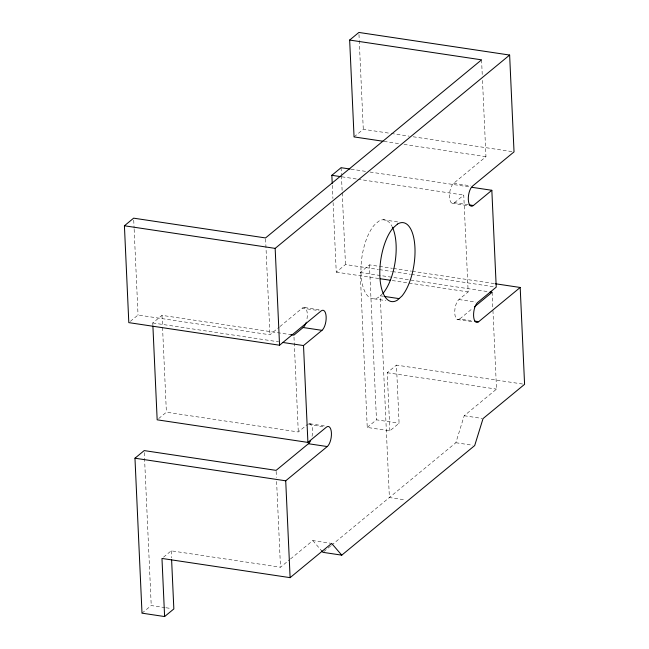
<?xml version="1.0" encoding="UTF-8"?>
<svg xmlns="http://www.w3.org/2000/svg" width="649" height="649" viewBox="0 0 649 649"><rect width="100%" height="100%" fill="white"/><g stroke="black" fill="none" stroke-linecap="round" stroke-linejoin="round"><path stroke-width="0.49" stroke-dasharray="3.25 2.43" d="M331.517 545.241L455.849 442.732L464.205 415.749L496.517 389.108L492.899 309.411M383.097 293.218L378.537 297.315A39.905 16.785 -81.5 0 1 361.095 274.998A39.905 16.785 -81.5 0 1 374.043 225.365L378.602 221.26A39.905 16.785 -81.5 0 1 391.939 226.266M130.344 321.352L138.042 315.016L269.943 334.787L279.175 327.177M354.054 136.907L363.286 129.297L390.244 133.337M152.856 324.987L152.766 322.967L161.999 315.357L290.906 334.681M158.705 418.54L166.395 412.196L298.297 431.974L307.529 424.365M333.091 202.545L336.255 272.15L345.487 264.541L378.432 269.473M279.946 326.544L302.256 308.145L319.113 310.676M468.416 204.768L454.527 202.691A10.498 4.413 -81.5 0 1 449.473 196.809A10.498 4.413 -81.5 0 1 453.651 183.318L485.963 156.677L482.434 79M522.591 384.021L396.45 365.111L399.094 423.221L389.862 430.831L367.245 427.44L360.211 272.491L369.443 264.881L378.432 266.228M454.527 202.691L463.759 195.081L468.156 291.92L458.924 299.538A10.498 4.413 -81.5 0 0 454.754 313.021A10.498 4.413 -81.5 0 0 459.808 318.902L472.699 320.833M163.516 557.175L171.206 550.831L280.498 567.218L289.73 559.6M389.862 430.831L387.226 372.729L396.45 365.111M459.808 318.902L472.886 308.121M142.001 613.159L151.233 605.549L165 607.61M367.245 427.44L376.477 419.83L399.094 423.221M290.501 558.967L312.81 540.576L330.657 543.254M323.705 551.691L330.739 545.882M391.242 133.483L409.211 136.176M413.202 136.777L513.034 151.744M384.038 141.401L399.021 143.648M404.019 144.394L485.963 156.677M453.651 183.318L470.509 185.849M351.068 169.186L366.044 171.433M370.035 172.034L469.876 187.001M341.853 176.804L356.836 179.051M357.834 179.197L463.759 195.081M452.166 203.291L469.024 205.822M383.161 219.76L398.04 221.982M379.43 266.374L392.402 268.321M393.408 268.467L411.377 271.16M412.375 271.314L495.236 283.735M379.43 269.627L391.412 271.42M392.41 271.574L410.379 274.267M411.377 274.413L495.236 286.988M360.211 272.491L488.121 291.661M336.255 272.15L379.227 278.591M392.215 280.538L468.156 291.92M458.924 299.538L475.79 302.061M383.202 296.244L380.225 295.798L389.384 497.532L405.252 499.908M373.978 298.824L385.879 300.609M457.44 319.511L473.308 321.888M304.624 307.545L320.492 309.922M152.766 322.967L278.559 341.82M387.226 372.729L496.517 389.108M464.205 415.749L482.053 418.427M455.849 442.732L472.715 445.255M309.898 423.756L324.776 425.987M308.526 424.511L323.397 426.742M165.982 607.756L170.898 608.494M312.81 540.576L321.653 550.863M481.566 59.838L482.248 74.968M492.12 292.261L492.851 308.405M358.978 34.47L359.213 39.508M359.254 40.522L363.286 129.297M369.443 264.881L376.477 419.83M341.09 167.693L341.406 174.751M341.455 175.765L342.185 191.901M342.234 192.915L345.487 264.541M332.312 185.395L332.913 198.505M293.997 337.147L298.297 431.974M265.595 238.954L269.943 334.787M276.149 471.377L276.425 477.429M276.604 481.469L280.498 567.218M161.999 315.357L162.501 326.447M162.55 327.461L166.395 412.196M171.206 550.831L171.523 557.848M133.735 220.189L134.1 228.253M134.148 229.267L138.042 315.016M144.289 452.621L151.233 605.549M302.256 308.145A10.498 4.413 -81.5 0 1 306.693 310.287A10.498 4.413 -81.5 0 1 306.515 321.141M308.737 423.708A10.498 4.413 -81.5 0 1 311.788 437.361"/><path stroke-width="0.97" d="M282.55 342.421L303.513 345.56L321.977 330.341A10.498 4.413 -81.5 0 0 326.155 316.85A10.498 4.413 -81.5 0 0 321.101 310.968L279.557 345.219L128.81 322.626L124.413 225.779L133.645 218.169L265.546 237.94L481.566 59.838L349.657 40.06L354.054 136.907L383.032 141.247M349.657 40.06L358.889 32.45L509.635 55.051L514.032 151.89L472.496 186.141A10.498 4.413 -81.5 0 0 468.318 199.632A10.498 4.413 -81.5 0 0 473.372 205.514L491.837 190.287L496.234 287.134L477.769 302.361A10.498 4.413 -81.5 0 0 473.592 315.852A10.498 4.413 -81.5 0 0 478.654 321.726L520.19 287.475L524.587 384.322L483.051 418.573L474.695 445.555L341.763 555.155L322.918 552.331L321.653 550.863M332.223 183.375L331.858 175.303L341.09 167.693L350.071 169.04M124.413 225.779L275.16 248.38L509.635 55.051M171.612 559.852L173.843 608.94L164.611 616.55L142.001 613.159L134.968 458.21L144.2 450.593L276.101 470.371L308.413 443.729A10.498 4.413 -81.5 0 0 310.66 440.533M305.995 322.804A10.498 4.413 -81.5 0 1 303.132 327.518L293.9 335.127L290.906 334.681M152.904 325.993L157.163 419.814L307.91 442.407L326.374 427.188A10.498 4.413 -81.5 0 1 331.428 433.061A10.498 4.413 -81.5 0 1 327.258 446.553L285.714 480.804L134.968 458.21M474.427 306.855L492.12 292.261L490.117 291.961M164.611 616.55L161.974 558.44L290.111 577.651L331.655 543.4L341.763 555.155M471.872 187.301L491.837 190.287M331.858 175.303L340.847 176.65M469.405 204.922L473.372 205.514M495.236 283.735L520.19 287.475M380.225 278.737L390.211 280.238M384.192 296.39L399.07 298.621M474.687 321.133L478.654 321.726M303.132 327.518L321.977 330.341M308.413 443.729L327.258 446.553M303.513 345.56L307.91 442.407M275.16 248.38L279.557 345.219M285.714 480.804L290.111 577.651M392.361 227.109A39.905 16.785 -81.5 0 1 383.097 293.218M397.448 224.092L392.88 228.188A39.905 16.785 -81.5 0 0 379.941 277.821A39.905 16.785 -81.5 0 0 397.375 300.146L401.942 296.041A39.905 16.785 -81.5 0 0 414.881 246.409A39.905 16.785 -81.5 0 0 397.448 224.092"/></g></svg>
